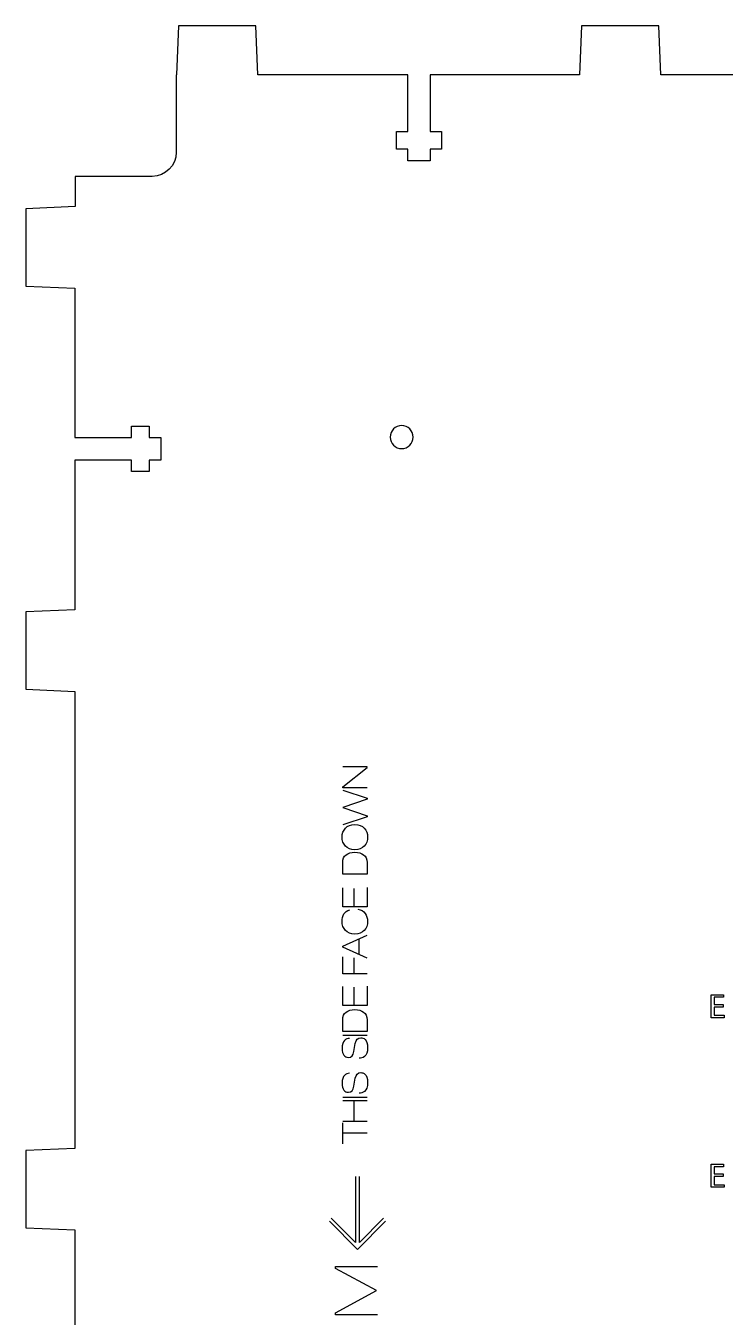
# Model space of a CAD drawing. Header units: millimetres. Extents: x -1149 to -62, y -501 to -111.
# Drawn here: x -411.7 to -324.9, y -270.6 to -110.5 of the extents above; entities that cross this region are included whole.
import ezdxf

# ---------------------------------------------------------------- set-up
doc = ezdxf.new("R2010")
doc.units = ezdxf.units.MM
doc.layers.add('CUTS', color=1, linetype='Continuous', true_color=0xff0000)
doc.layers.add('TEXT', color=5, linetype='Continuous', true_color=0x0000ff)

msp = doc.modelspace()

# ---------------------------------------------------------------- linework, layer by layer
at = {"layer": 'CUTS', "color": 1, "lineweight": 25, "true_color": 0xff0000}
for points in [[(-266.87, -116.62), (-332.86, -116.62), (-333.11, -110.53), (-342.71, -110.53), (-342.96, -116.62), (-361.48, -116.62), (-361.48, -123.64), (-360.08, -123.64), (-360.08, -125.84), (-361.48, -125.84), (-361.48, -127.28), (-364.28, -127.28), (-364.28, -125.84), (-365.68, -125.84), (-365.68, -123.64), (-364.28, -123.64), (-364.28, -116.62), (-382.88, -116.62), (-383.13, -110.53), (-392.73, -110.53), (-392.98, -116.62), (-392.99, -116.62), (-392.99, -126.2)], [(-395.99, -129.2), (-405.55, -129.2), (-405.55, -129.47), (-405.55, -132.95), (-411.66, -133.2), (-411.66, -142.8), (-405.57, -143.05), (-405.57, -161.57), (-398.55, -161.57), (-398.55, -160.17), (-396.35, -160.17), (-396.35, -161.57), (-394.91, -161.57), (-394.91, -164.38), (-396.35, -164.38), (-396.35, -165.78), (-398.55, -165.78), (-398.55, -164.38), (-405.57, -164.38), (-405.57, -182.96), (-411.66, -183.21), (-411.66, -192.8), (-405.57, -193.05), (-405.57, -249.73), (-411.66, -249.98), (-411.66, -259.58), (-405.57, -259.83), (-405.57, -278.36)]]:
    msp.add_lwpolyline(points, dxfattribs=at)
for points in [[(-392.99, -126.2), (-392.99, -127.86), (-394.33, -129.2), (-395.99, -129.2)], [(-365.03, -160.1), (-365.82, -160.1), (-366.45, -160.74), (-366.45, -161.52)], [(-363.6, -161.52), (-363.6, -160.74), (-364.24, -160.1), (-365.03, -160.1)], [(-366.45, -161.52), (-366.45, -162.31), (-365.82, -162.95), (-365.03, -162.95)], [(-365.03, -162.95), (-364.24, -162.95), (-363.6, -162.31), (-363.6, -161.52)]]:
    msp.add_open_spline(points, degree=3, dxfattribs=at)
at = {"layer": 'TEXT', "color": 5, "lineweight": 25, "true_color": 0x0000ff}
for points in [[(-369.33, -205), (-372.35, -205), (-372.35, -204.89), (-369.33, -202.51), (-369.33, -202.41), (-372.35, -202.41)], [(-372.35, -205.3), (-369.33, -206.31), (-369.33, -206.42), (-372.33, -207.46), (-372.33, -207.47), (-369.33, -208.5), (-369.33, -208.61), (-372.35, -209.62)], [(-372.35, -215.73), (-372.35, -214.26)], [(-369.33, -214.26), (-369.33, -215.73), (-372.35, -215.73), (-372.35, -215.73)], [(-369.33, -217.39), (-369.33, -219.77), (-372.35, -219.77), (-372.35, -217.41)], [(-370.94, -219.77), (-370.94, -217.51)], [(-369.33, -226.15), (-372.35, -224.77), (-372.35, -224.66), (-369.33, -223.27)], [(-370.33, -223.73), (-370.33, -225.7)], [(-369.33, -228.07), (-372.35, -228.07), (-372.35, -225.95)], [(-370.94, -228.07), (-370.94, -226.08)], [(-369.33, -229.61), (-369.33, -231.99), (-372.35, -231.99), (-372.35, -229.64)], [(-370.94, -231.99), (-370.94, -229.74)], [(-325.16, -232.2), (-326.26, -232.2), (-326.26, -233.22), (-325.02, -233.22), (-325.02, -233.53), (-326.63, -233.53), (-326.63, -230.68), (-325.09, -230.68), (-325.09, -230.99), (-326.26, -230.99), (-326.26, -231.89), (-325.16, -231.89), (-325.16, -232.2), (-325.16, -232.2)], [(-372.35, -235.24), (-372.35, -233.77)], [(-369.33, -233.77), (-369.33, -235.24), (-372.35, -235.24), (-372.35, -235.24)], [(-372.35, -235.69), (-369.33, -235.69)], [(-370.95, -237.7), (-370.78, -236.7)], [(-370.95, -242.02), (-370.78, -241.02)], [(-372.35, -243.37), (-369.33, -243.37)], [(-372.35, -243.8), (-369.33, -243.8)], [(-370.94, -246.39), (-370.94, -243.8)], [(-369.33, -246.39), (-372.35, -246.39)], [(-372.35, -249.16), (-372.35, -246.56)], [(-369.33, -247.85), (-372.35, -247.85)], [(-325.16, -253.2), (-326.26, -253.2), (-326.26, -254.22), (-325.02, -254.22), (-325.02, -254.53), (-326.63, -254.53), (-326.63, -251.68), (-325.09, -251.68), (-325.09, -251.99), (-326.26, -251.99), (-326.26, -252.89), (-325.16, -252.89), (-325.16, -253.2), (-325.16, -253.2)], [(-370.76, -253.21), (-370.76, -261.38), (-373.76, -258.38)], [(-367.27, -258.39), (-370.26, -261.38), (-370.26, -253.21)], [(-367.03, -258.76), (-370.51, -262.24), (-373.98, -258.76)], [(-368.02, -270.34), (-373.23, -270.34), (-373.23, -270.1), (-368.16, -267.36), (-368.16, -267.35), (-373.23, -264.62), (-373.23, -264.38), (-368.02, -264.38)]]:
    msp.add_lwpolyline(points, dxfattribs=at)
for points in [[(-372.42, -211.12), (-372.42, -210.26), (-371.84, -209.56), (-370.84, -209.56)], [(-370.84, -209.56), (-369.84, -209.56), (-369.26, -210.26), (-369.26, -211.12)], [(-370.84, -212.69), (-371.84, -212.69), (-372.42, -211.99), (-372.42, -211.12)], [(-369.26, -211.12), (-369.26, -211.99), (-369.84, -212.69), (-370.84, -212.69)], [(-372.35, -214.26), (-372.35, -213.43), (-371.74, -213), (-370.84, -213)], [(-370.84, -213), (-369.94, -213), (-369.33, -213.43), (-369.33, -214.26)], [(-372.42, -221.58), (-372.42, -220.87), (-372.13, -220.3), (-371.47, -220.14)], [(-370.48, -220.07), (-369.67, -220.15), (-369.26, -220.88), (-369.26, -221.58)], [(-370.84, -223.15), (-371.84, -223.15), (-372.42, -222.44), (-372.42, -221.58)], [(-369.26, -221.58), (-369.26, -222.44), (-369.84, -223.15), (-370.84, -223.15)], [(-372.35, -233.77), (-372.35, -232.93), (-371.74, -232.51), (-370.84, -232.51)], [(-370.84, -232.51), (-369.94, -232.51), (-369.33, -232.93), (-369.33, -233.77)], [(-371.5, -236.08), (-371.97, -236.11), (-372.42, -236.32), (-372.42, -237.33)], [(-370.78, -236.7), (-370.68, -236.23), (-370.48, -236.01), (-370.11, -236.01)], [(-370.11, -236.01), (-369.77, -236.01), (-369.26, -236.17), (-369.26, -237.21)], [(-372.42, -237.33), (-372.42, -238.09), (-372.13, -238.44), (-371.64, -238.44)], [(-371.64, -238.44), (-371.23, -238.44), (-371.06, -238.2), (-370.95, -237.7)], [(-369.26, -237.21), (-369.26, -238.41), (-369.89, -238.54), (-370.32, -238.55)], [(-371.5, -240.41), (-371.97, -240.44), (-372.42, -240.64), (-372.42, -241.65)], [(-372.42, -241.65), (-372.42, -242.42), (-372.13, -242.77), (-371.64, -242.77)], [(-370.78, -241.02), (-370.68, -240.55), (-370.48, -240.33), (-370.11, -240.33)], [(-369.26, -241.53), (-369.26, -242.73), (-369.89, -242.86), (-370.32, -242.87)], [(-370.11, -240.33), (-369.77, -240.33), (-369.26, -240.49), (-369.26, -241.53)], [(-371.64, -242.77), (-371.23, -242.77), (-371.06, -242.52), (-370.95, -242.02)]]:
    msp.add_open_spline(points, degree=3, dxfattribs=at)

doc.saveas('drawing.dxf')
